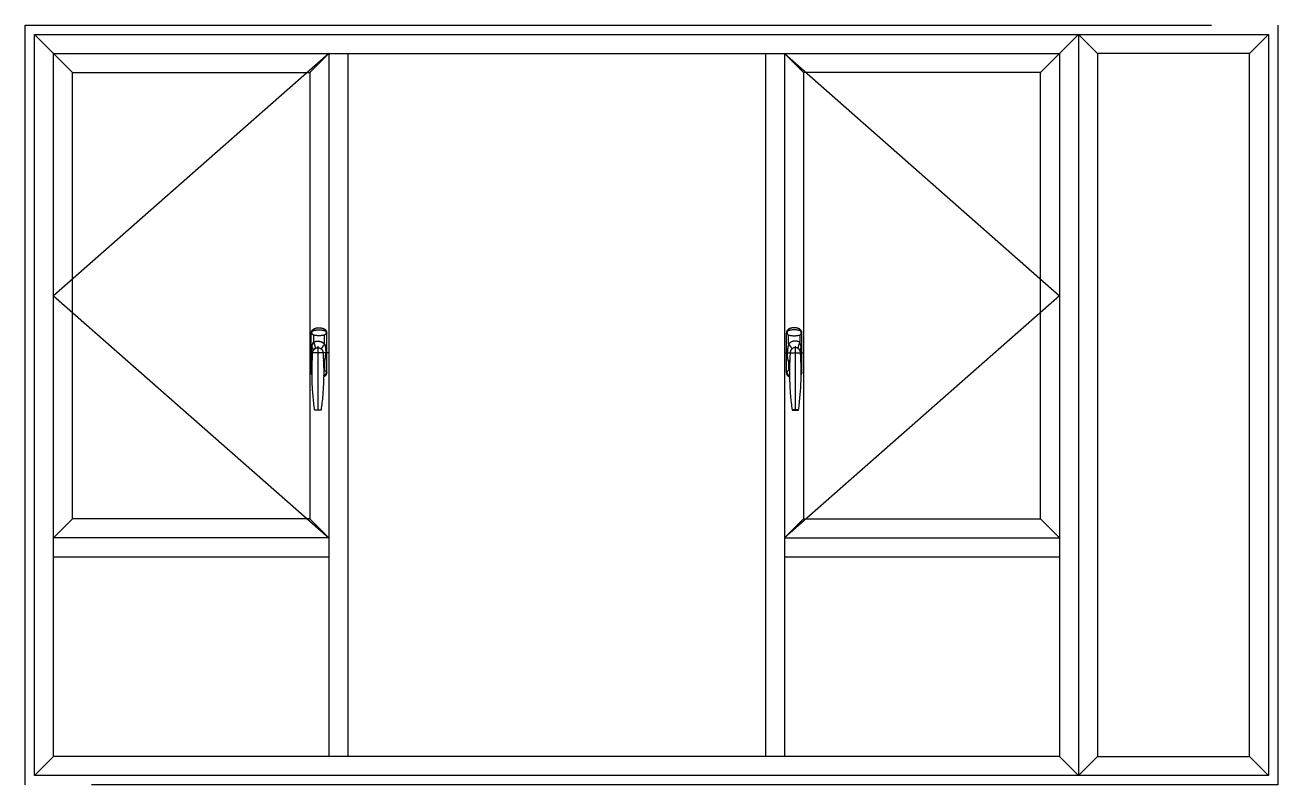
# Model space of a CAD drawing. Extents: x 0 to 3300, y 0 to 2000.
import ezdxf

# ---------------------------------------------------------------- set-up
doc = ezdxf.new("R2010")
doc.units = 0
doc.header["$LTSCALE"] = 25
doc.linetypes.add('DASH', pattern=[0.35, 0.25, -0.1])
for name, color, linetype in [('Sunac_Gridline_Glass', 134, 'Continuous'), ('Sunac_HardWare', 13, 'Continuous'), ('Sunac_Wall', 2, 'DASH')]:
    doc.layers.add(name, color=color, linetype=linetype)

# ---------------------------------------------------------------- blocks, each defined once
blk = doc.blocks.new('zs')
at = {"layer": 'Sunac_HardWare', "linetype": 'DASH', "ltscale": 100}
for p, q in [((-44.5, -52), (-44.5, 52)), ((-38.8, 23.2), (-38.8, 46.6)), ((-9.7, 46.6), (-9.7, 27.5)), ((-4, -52), (-4, 52)), ((-50, 0), (0, 0)), ((-21.2, 17.6), (-21.2, -151.5)), ((-21.2, 4.5), (-21.2, -6.9)), ((-38.8, -23.2), (-38.8, -46.6)), ((-12.8, -150.2), (-29.7, -150.2)), ((-28.2, -151.5), (-14.3, -151.5))]:
    blk.add_line(p, q, dxfattribs=at)
for centre, radius, start, end in [((-32.5, 52), 12, 117.2796, 180), ((-37, 52.5), 6.15, 103.4197, 256.5803), ((-24.2, -0.9), 61.1, 76.5803, 103.4197), ((-24.2, 105.9), 61.1, 256.5803, 283.4197), ((-24.2, 36), 30, 62.7204, 117.2796), ((-16, 52), 12, 0, 62.7204), ((-11.5, 52.5), 6.15, 283.4197, 76.5803), ((674.3, -51.1), 710.9, 175.7976, 188.0138), ((-21.2, 0), 13.5, 4.2024, 175.7976), ((-716.7, -51.1), 710.9, 351.9862, 4.2024), ((-32.5, -52), 12, 180, 242.7204), ((-37, -52.5), 6.15, 103.4197, 256.5803), ((-24.2, -105.9), 61.1, 101.671, 103.4197), ((-24.2, 0.9), 61.1, 256.5803, 258.3531), ((-24.2, -36), 30, 242.7204, 245.8599), ((-11.5, -52.5), 6.15, 335.9077, 23.8655), ((-16, -52), 12, 327.1977, 0), ((-28.2, -150), 1.5, 188.0138, 270), ((-14.3, -150), 1.5, 270, 351.9862)]:
    blk.add_arc(centre, radius, start, end, dxfattribs=at)
for points in [[(-44.5, 52), (-44.4, 52.2), (-44.1, 52.4), (-43.7, 52.6), (-43.1, 52.8)], [(-38, 62.7), (-38, 62.5), (-38, 62.1), (-37.8, 61.6), (-37.5, 60.8), (-37.4, 60.4)], [(-37.4, 60.4), (-37.2, 59.9), (-36.7, 58.9)], [(-11.1, 60.4), (-11.3, 59.9), (-11.8, 58.9)], [(-10.5, 62.7), (-10.4, 62.5), (-10.5, 62.1), (-10.7, 61.6), (-11, 60.8), (-11.1, 60.4)], [(-4, 52), (-4.1, 52.2), (-4.3, 52.4), (-4.8, 52.6), (-5.4, 52.8)], [(-38.8, 23.2), (-39.4, 21.4), (-39.9, 19.5), (-40.4, 17.4), (-40.8, 15.3), (-41.1, 13.1), (-41.4, 10.8), (-41.6, 8.6), (-41.8, 6.4), (-41.9, 4.2), (-42, 2.1), (-42, 0)], [(-38.8, -23.2), (-39.4, -21.4), (-39.9, -19.5), (-40.4, -17.4), (-40.8, -15.3), (-41.1, -13.1), (-41.4, -10.8), (-41.6, -8.6), (-41.8, -6.4), (-41.9, -4.2), (-42, -2.1), (-42, 0)], [(-9.7, 27.5), (-11.7, 28.6), (-13.7, 29.4), (-15.8, 30), (-18, 30.5), (-20.1, 30.7), (-22.3, 30.7), (-24.5, 30.5), (-26.7, 30.1), (-28.9, 29.5), (-31, 28.6), (-33.1, 27.6), (-35.1, 26.3), (-37, 24.8), (-38.8, 23.2)], [(-38.8, 23.2), (-36.9, 20.5), (-35.1, 18), (-33.5, 15.6), (-32.2, 13.4), (-31.1, 11.5), (-30.4, 9.9)], [(-9.7, 27.5), (-11, 24.3), (-12.1, 21.2), (-13.1, 18.3), (-13.8, 15.7), (-14.3, 13.5), (-14.5, 11.7)], [(-5.7, 13.8), (-6, 15.8), (-6.3, 17.7), (-6.6, 19.4), (-7, 21.1), (-7.5, 22.6), (-8, 24), (-8.5, 25.3), (-9.1, 26.4), (-9.7, 27.5)], [(-5.7, 13.8), (-7.3, 11.9), (-8.4, 10.1), (-9, 8.4), (-9.2, 6.8), (-8.9, 5.4)], [(-4.9, 0), (-4.9, 1.9), (-5, 4), (-5.1, 6.2), (-5.2, 8.6), (-5.4, 11.1), (-5.7, 13.8)], [(-4.9, 0), (-4.9, -1.9), (-5, -4), (-5.1, -6.2), (-5.2, -8.6), (-5.4, -11.1), (-5.7, -13.8)], [(-44.5, -52), (-44.4, -52.2), (-44.1, -52.4), (-43.7, -52.6), (-43.1, -52.8)], [(-38, -62.7), (-38, -62.5), (-38, -62.1), (-37.8, -61.6), (-37.5, -60.8), (-37.4, -60.4)], [(-37.4, -60.4), (-37.2, -59.9), (-36.7, -58.9)], [(-4, -52), (-4.1, -52.2), (-4.3, -52.4), (-4.8, -52.6), (-5.4, -52.8)]]:
    blk.add_spline(points, degree=3, dxfattribs=at)
for points, knots in [([(-38.8, -23.2), (-38.2, -22.3), (-37.2, -21), (-36.2, -19.6), (-35.9, -19.2)], [0, 0, 0, 0, 2.20078, 3.297346, 3.297346, 3.297346, 3.297346]), ([(-36.2, -25.6), (-36.5, -25.3), (-37.4, -24.6), (-38.2, -23.7), (-38.8, -23.2)], [18.819968, 18.819968, 18.819968, 18.819968, 19.570774, 21.20105, 21.20105, 21.20105, 21.20105]), ([(-5.7, -13.8), (-5.8, -14.5), (-5.9, -15.8), (-6.2, -17.6), (-6.5, -18.7), (-6.6, -19.2)], [0, 0, 0, 0, 1.320348, 2.58877, 3.659728, 3.659728, 3.659728, 3.659728])]:
    blk.add_open_spline(points, degree=3, knots=knots, dxfattribs=at)
blk.add_open_spline([(-5.7, -13.8), (-6.1, -13.3), (-6.5, -12.9), (-6.9, -12.4)], degree=3, dxfattribs=at)

msp = doc.modelspace()

# ---------------------------------------------------------------- linework, layer by layer
at = {"layer": 'Sunac_Gridline_Glass', "ltscale": 10}
for p, q in [((25, 1975), (125, 1875)), ((2675, 1875), (2775, 1975)), ((2775, 1975), (2825, 1925)), ((3225, 1925), (3275, 1975)), ((125, 700), (75, 650)), ((750, 700), (800, 650)), ((2000, 650), (2050, 700)), ((2000, 650), (2725, 650)), ((2000, 600), (2725, 600))]:
    msp.add_line(p, q, dxfattribs=at)
at = {"layer": 'Sunac_Gridline_Glass', "lineweight": -3}
for p, q in [((800, 1925), (750, 1875)), ((800, 1925), (800, 75)), ((850, 1925), (850, 75)), ((1950, 1925), (1950, 75)), ((2000, 1925), (2000, 75)), ((2000, 1925), (2050, 1875)), ((2675, 700), (2725, 650)), ((800, 650), (75, 650)), ((75, 600), (800, 600)), ((75, 75), (25, 25)), ((2725, 75), (2775, 25)), ((2825, 75), (2775, 25)), ((3225, 75), (3275, 25))]:
    msp.add_line(p, q, dxfattribs=at)
for points in [[(25, 1975), (3275, 1975), (3275, 25), (25, 25)], [(75, 1925), (2725, 1925), (2725, 75), (75, 75)], [(125, 1875), (750, 1875), (750, 700), (125, 700)], [(2675, 1875), (2050, 1875), (2050, 700), (2675, 700)]]:
    msp.add_lwpolyline(points, close=True, dxfattribs=at)
at = {"layer": 'Sunac_Gridline_Glass'}
msp.add_lwpolyline([(2775, 1975), (2775, 25)], dxfattribs=at)
at = {"layer": 'Sunac_Gridline_Glass', "linetype": 'Continuous', "ltscale": 30}
for points in [[(800, 1925), (75, 1287.5), (800, 650)], [(2000, 1925), (2725, 1287.5), (2000, 650)]]:
    msp.add_lwpolyline(points, dxfattribs=at)
at = {"layer": 'Sunac_Gridline_Glass'}
msp.add_lwpolyline([(2825, 75), (3225, 75), (3225, 1925), (2825, 1925)], close=True, dxfattribs=at)
at = {"layer": 'Sunac_Wall', "lineweight": -3, "ltscale": 500}
msp.add_lwpolyline([(0, 2000), (3300, 2000), (3300, 0), (0, 0)], close=True, dxfattribs=at)

# ---------------------------------------------------------------- block references
at = {"layer": 'Sunac_HardWare', "extrusion": (0, 0, -1), "zscale": -1}
msp.add_blockref('zs', (-750, 1137.5), dxfattribs=at)
at = {"layer": 'Sunac_HardWare'}
msp.add_blockref('zs', (2050, 1137.5), dxfattribs=at)

doc.saveas('drawing.dxf')
